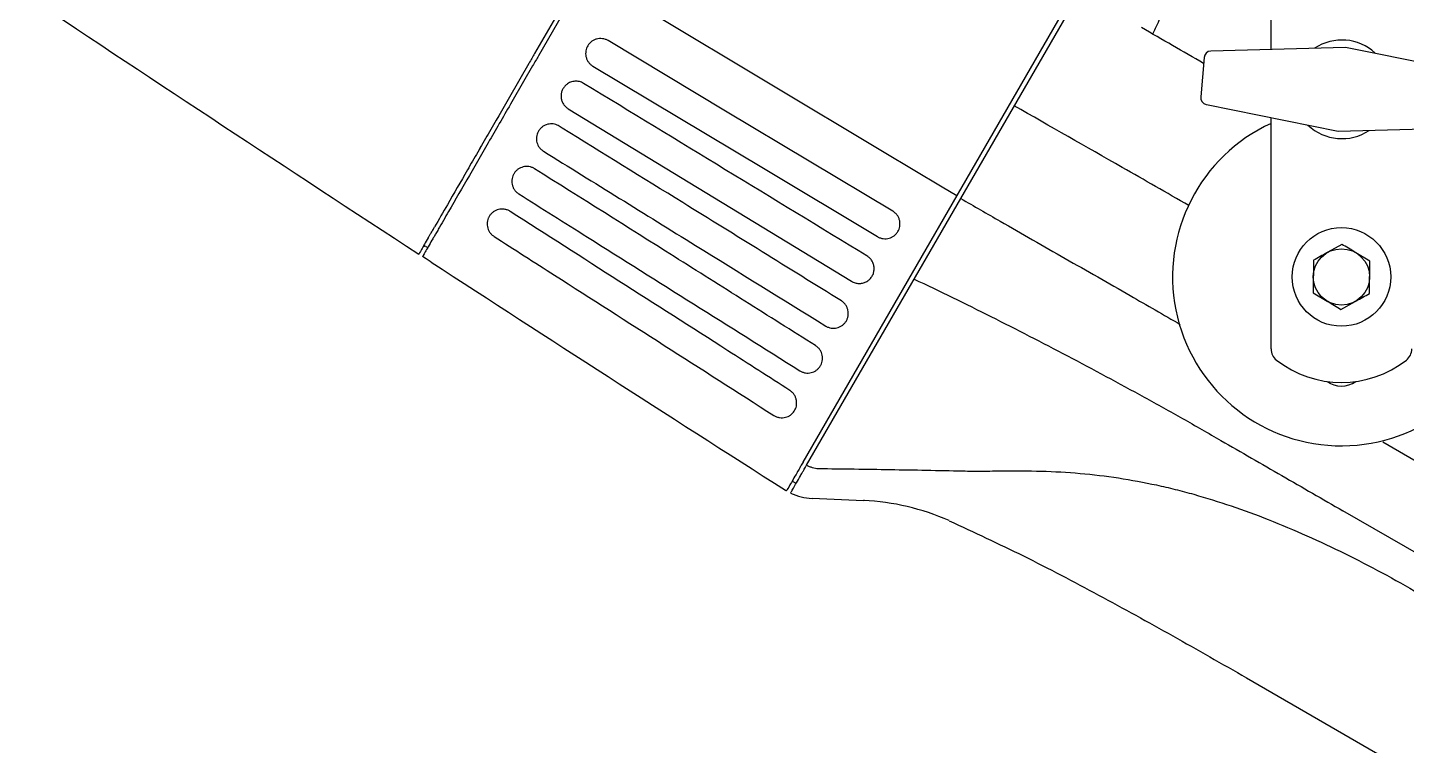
# Model space of a CAD drawing. Extents: x 5 to 346, y -5 to 215.
# Drawn here: x 250.38 to 262.63, y 167.07 to 173.44 of the extents above; entities that cross this region are included whole.
import ezdxf

# ---------------------------------------------------------------- set-up
doc = ezdxf.new("R2010")
doc.units = 0
doc.header["$LTSCALE"] = 0.5
doc.header["$MEASUREMENT"] = 0
doc.layers.add('OBJECT', color=7, linetype='CONTINUOUS')
doc.layers.add('RISER', color=7, linetype='CONTINUOUS')

# ---------------------------------------------------------------- blocks, each defined once
blk = doc.blocks.new('ColorSource spot VXT-70')
at = {"layer": 'RISER'}
for p, q in [((-0.799, -18.718), (-0.799, -4.55)), ((-4.957, -22.384), (-1.14, -15.772)), ((-4.926, -22.411), (-1.095, -15.789)), ((-6.921, -18.025), (-7.342, -18.755)), ((-6.887, -18.045), (-7.308, -18.775)), ((-0.137, -18.7), (-1.333, -18.733)), ((1.035, -18.937), (-0.137, -18.7)), ((-7.394, -18.843), (-7.566, -19.141)), ((-7.36, -18.863), (-7.532, -19.161)), ((-1.394, -18.79), (-1.424, -19.139)), ((-1.376, -19.206), (-1.375, -19.206)), ((-1.374, -19.207), (-0.202, -19.444)), ((-1.374, -19.207), (-1.374, -19.207)), ((-7.044, -19.244), (-4.526, -20.777)), ((-0.799, -21.378), (-0.799, -19.323)), ((-7.096, -19.416), (-7.125, -19.398)), ((-0.202, -19.444), (0.994, -19.411)), ((-7.825, -19.6), (-7.823, -19.596)), ((-0.169, -20.449), (-0.295, -20.519)), ((-8.309, -20.468), (-8.292, -20.478)), ((0.079, -20.597), (-0.045, -20.523)), ((-0.426, -20.878), (-0.302, -20.952)), ((-0.178, -21.026), (-0.052, -20.956)), ((0.193, -22.203), (3.6, -24.17)), ((-5.054, -22.551), (-5.019, -22.571)), ((-4.877, -22.704), (-4.42, -22.724)), ((3.246, -24.782), (-0.161, -22.815)), ((-1.017, -24.299), (2.39, -26.266))]:
    blk.add_line(p, q, dxfattribs=at)
at = {"layer": 'RISER', "flags": 128}
for points in [[(-3.592, -20.018), (-3.72, -19.941), (-4.235, -19.633), (-6.292, -18.402), (-6.81, -18.092)], [(-4.16, -20.154), (-4.903, -19.709), (-5.645, -19.265), (-6.689, -18.639)], [(-6.825, -18.866), (-6.067, -19.319), (-5.309, -19.773), (-4.295, -20.38)], [(-8.261, -20.606), (-8.304, -20.578), (-8.337, -20.557)]]:
    blk.add_lwpolyline(points, dxfattribs=at)
at = {"layer": 'RISER'}
for radius in [0.438, 0.25]:
    blk.add_circle((-0.174, -20.738), radius, dxfattribs=at)
for centre, radius, start, end in [((207.076, 310.418), 394.901, 236.33247, 236.93639), ((-0.17, -19.072), 0.438, 47.4683, 123.5677), ((-0.174, -20.738), 1.5, 114.6243, 61.2034), ((-0.17, -19.072), 0.438, 226.567, 303.5677), ((-8.319, -20.486), 0.02, 61, 150), ((207.076, 310.418), 394.901, 236.95528, 237.49848), ((-0.674, -21.378), 0.125, 180, 232.0201), ((0.326, -21.378), 0.125, 307.9799, 0), ((-0.174, -20.738), 0.937, 232.0201, 307.9799), ((-0.174, -21.488), 0.22, 234.3056, 305.6944), ((-5.108, -22.624), 0.01, 237.4985, 330), ((-4.855, -22.205), 0.5, 244.7476, 267.5), ((-4.511, -24.822), 2.1, 66.0805, 87.5)]:
    blk.add_arc(centre, radius, start, end, dxfattribs=at)
for centre, major_axis, ratio, start_param, end_param in [((-1.332, -18.795), (-0.0117, 0.0618), 0.988785, 6.131077, 7.583017), ((-1.333, -18.733), (0.00755, 0.00021), 0.069473, 1.562842, 1.768966), ((-1.362, -19.145), (0.0222, 0.0589), 0.988785, 1.841761, 3.2937), ((-1.374, -19.206), (0.0074, -0.0015), 0.069473, 4.51422, 4.720343)]:
    blk.add_ellipse(centre, major_axis=major_axis, ratio=ratio, start_param=start_param, end_param=end_param, dxfattribs=at)
for points, knots in [([(-1.851, -18.58), (-1.842, -18.564), (-1.834, -18.547), (-1.825, -18.53), (-1.802, -18.483), (-1.781, -18.435), (-1.754, -18.362), (-1.745, -18.338), (-1.731, -18.288), (-1.725, -18.263), (-1.715, -18.212), (-1.711, -18.186), (-1.709, -18.147), (-1.709, -18.134), (-1.709, -18.107), (-1.71, -18.094), (-1.713, -18.068), (-1.716, -18.054), (-1.723, -18.028), (-1.727, -18.015), (-1.736, -17.997), (-1.739, -17.991), (-1.746, -17.979), (-1.75, -17.973), (-1.759, -17.962), (-1.764, -17.957), (-1.774, -17.948), (-1.78, -17.944), (-1.791, -17.936), (-1.798, -17.933), (-1.81, -17.928), (-1.817, -17.926), (-1.836, -17.923), (-1.849, -17.922), (-1.874, -17.925), (-1.887, -17.928), (-1.91, -17.937), (-1.921, -17.942), (-1.954, -17.96), (-1.974, -17.975), (-2.011, -18.008), (-2.029, -18.026), (-2.062, -18.064), (-2.078, -18.083), (-2.108, -18.125), (-2.123, -18.146), (-2.165, -18.211), (-2.191, -18.256), (-2.215, -18.303), (-2.225, -18.32), (-2.233, -18.337), (-2.242, -18.355)], [-0.044728, -0.044728, -0.044728, -0.044728, 0, 0, 0, 0.125, 0.125, 0.1875, 0.1875, 0.25, 0.25, 0.3125, 0.3125, 0.34375, 0.34375, 0.375, 0.375, 0.40625, 0.40625, 0.4375, 0.4375, 0.453125, 0.453125, 0.46875, 0.46875, 0.484375, 0.484375, 0.5, 0.5, 0.515625, 0.515625, 0.53125, 0.53125, 0.5625, 0.5625, 0.59375, 0.59375, 0.625, 0.625, 0.6875, 0.6875, 0.75, 0.75, 0.8125, 0.8125, 0.875, 0.875, 1, 1, 1, 1.04565, 1.04565, 1.04565, 1.04565]), ([(-6.689, -18.639), (-6.697, -18.635), (-6.705, -18.631), (-6.722, -18.625), (-6.731, -18.623), (-6.749, -18.621), (-6.758, -18.62), (-6.775, -18.622), (-6.784, -18.623), (-6.801, -18.628), (-6.809, -18.631), (-6.824, -18.639), (-6.831, -18.643), (-6.844, -18.653), (-6.85, -18.659), (-6.861, -18.671), (-6.866, -18.678), (-6.874, -18.692), (-6.878, -18.699), (-6.883, -18.715), (-6.886, -18.723), (-6.888, -18.739), (-6.889, -18.747), (-6.889, -18.764), (-6.888, -18.773), (-6.884, -18.789), (-6.881, -18.798), (-6.874, -18.814), (-6.87, -18.822), (-6.859, -18.836), (-6.853, -18.843), (-6.84, -18.856), (-6.833, -18.861), (-6.825, -18.866)], [0, 0, 0, 0, 0.0625, 0.0625, 0.125, 0.125, 0.1875, 0.1875, 0.25, 0.25, 0.3125, 0.3125, 0.375, 0.375, 0.4375, 0.4375, 0.5, 0.5, 0.5625, 0.5625, 0.625, 0.625, 0.6875, 0.6875, 0.75, 0.75, 0.8125, 0.8125, 0.875, 0.875, 0.9375, 0.9375, 1, 1, 1, 1]), ([(-7.342, -18.755), (-7.35, -18.768), (-7.358, -18.782), (-7.375, -18.812), (-7.384, -18.827), (-7.394, -18.843)], [0, 0, 0, 0, 0.5, 0.5, 1, 1, 1, 1]), ([(-7.308, -18.775), (-7.316, -18.788), (-7.324, -18.803), (-7.342, -18.832), (-7.351, -18.848), (-7.36, -18.863)], [0, 0, 0, 0, 0.5, 0.5, 1, 1, 1, 1]), ([(-7.068, -19.038), (-7.075, -19.045), (-7.081, -19.052), (-7.092, -19.069), (-7.096, -19.078), (-7.103, -19.097), (-7.105, -19.106), (-7.107, -19.126), (-7.107, -19.136), (-7.105, -19.156), (-7.103, -19.166), (-7.096, -19.185), (-7.092, -19.194), (-7.081, -19.211), (-7.075, -19.218), (-7.06, -19.232), (-7.052, -19.238), (-7.044, -19.244)], [0, 0, 0, 0, 0.125, 0.125, 0.25, 0.25, 0.375, 0.375, 0.5, 0.5, 0.625, 0.625, 0.75, 0.75, 0.875, 0.875, 1, 1, 1, 1]), ([(-6.907, -19.019), (-6.919, -19.011), (-6.931, -19.006), (-6.957, -19), (-6.971, -18.999), (-6.997, -19.001), (-7.01, -19.003), (-7.028, -19.011), (-7.034, -19.013), (-7.046, -19.02), (-7.051, -19.024), (-7.057, -19.028)], [0, 0, 0, 0, 0.25, 0.25, 0.5, 0.5, 0.75, 0.75, 0.875, 0.875, 1, 1, 1, 1]), ([(-7.566, -19.141), (-7.63, -19.252), (-7.693, -19.361), (-7.771, -19.496), (-7.786, -19.523), (-7.817, -19.577), (-7.832, -19.603), (-7.879, -19.683), (-7.909, -19.736), (-7.999, -19.892), (-8.059, -19.995), (-8.155, -20.163), (-8.193, -20.228), (-8.231, -20.294)], [0.124512, 0.124512, 0.124512, 0.124512, 0.3639842, 0.3639842, 0.4238522, 0.4238522, 0.4837202, 0.4837202, 0.6034563, 0.6034563, 0.8429284, 0.8429284, 1, 1, 1, 1]), ([(-7.532, -19.161), (-7.599, -19.277), (-7.664, -19.391), (-7.762, -19.56), (-7.826, -19.672), (-7.953, -19.891), (-8.046, -20.052), (-8.137, -20.21), (-8.167, -20.263), (-8.198, -20.315)], [0.1237396, 0.1237396, 0.1237396, 0.1237396, 0.3737396, 0.3737396, 0.4987396, 0.6237396, 0.8737396, 0.8737396, 1, 1, 1, 1]), ([(-1.529, -20.104), (-1.726, -19.991), (-2.246, -19.694), (-2.762, -19.4), (-3.082, -19.218)], [0, 0, 0, 0, 0.3803097, 1, 1, 1, 1]), ([(-1.376, -19.206), (-1.376, -19.206), (-1.375, -19.206), (-1.374, -19.207), (-1.374, -19.207)], [0, 0, 0, 0, 0.25112, 1, 1, 1, 1]), ([(-7.141, -19.389), (-7.157, -19.383), (-7.173, -19.379), (-7.198, -19.378), (-7.206, -19.379), (-7.222, -19.381), (-7.23, -19.383), (-7.246, -19.389), (-7.253, -19.392), (-7.268, -19.4), (-7.274, -19.405), (-7.287, -19.416), (-7.292, -19.422), (-7.302, -19.435), (-7.307, -19.442), (-7.314, -19.456), (-7.318, -19.464), (-7.322, -19.479), (-7.324, -19.487), (-7.327, -19.512), (-7.326, -19.528), (-7.319, -19.552), (-7.316, -19.56), (-7.309, -19.575), (-7.305, -19.582), (-7.295, -19.595), (-7.289, -19.601), (-7.277, -19.612), (-7.27, -19.617), (-7.263, -19.622)], [0, 0, 0, 0, 0.125, 0.125, 0.1875, 0.1875, 0.25, 0.25, 0.3125, 0.3125, 0.375, 0.375, 0.4375, 0.4375, 0.5, 0.5, 0.5625, 0.5625, 0.625, 0.625, 0.75, 0.75, 0.8125, 0.8125, 0.875, 0.875, 0.9375, 0.9375, 1, 1, 1, 1]), ([(-4.617, -20.95), (-4.852, -20.805), (-5.087, -20.66), (-5.321, -20.514), (-5.556, -20.369), (-5.791, -20.224), (-6.026, -20.078), (-6.382, -19.858), (-6.739, -19.637), (-7.096, -19.416)], [0, 0, 0, 0, 0.02105019, 0.02105019, 0.02105019, 0.04210039, 0.04210039, 0.04210039, 0.07410209, 0.07410209, 0.07410209, 0.07410209]), ([(-7.263, -19.622), (-7.038, -19.761), (-6.813, -19.901), (-6.587, -20.04), (-6.362, -20.18), (-6.137, -20.319), (-5.912, -20.459), (-5.526, -20.697), (-5.141, -20.936), (-4.756, -21.174)], [0, 0, 0, 0, 0.02020564, 0.02020564, 0.02020564, 0.04041128, 0.04041128, 0.04041128, 0.07495551, 0.07495551, 0.07495551, 0.07495551]), ([(-7.343, -19.777), (-7.35, -19.772), (-7.358, -19.768), (-7.375, -19.762), (-7.384, -19.76), (-7.401, -19.757), (-7.41, -19.757), (-7.427, -19.757), (-7.436, -19.759), (-7.453, -19.763), (-7.461, -19.766), (-7.476, -19.773), (-7.484, -19.777), (-7.497, -19.787), (-7.503, -19.793), (-7.515, -19.805), (-7.52, -19.812), (-7.529, -19.826), (-7.533, -19.833), (-7.539, -19.849), (-7.541, -19.857), (-7.544, -19.873), (-7.545, -19.882), (-7.544, -19.899), (-7.544, -19.907), (-7.54, -19.924), (-7.537, -19.932), (-7.531, -19.948), (-7.526, -19.956), (-7.516, -19.971), (-7.511, -19.977), (-7.498, -19.99), (-7.491, -19.995), (-7.483, -20)], [0, 0, 0, 0, 0.0625, 0.0625, 0.125, 0.125, 0.1875, 0.1875, 0.25, 0.25, 0.3125, 0.3125, 0.375, 0.375, 0.4375, 0.4375, 0.5, 0.5, 0.5625, 0.5625, 0.625, 0.625, 0.6875, 0.6875, 0.75, 0.75, 0.8125, 0.8125, 0.875, 0.875, 0.9375, 0.9375, 1, 1, 1, 1]), ([(-4.846, -21.348), (-5.055, -21.216), (-5.265, -21.085), (-5.474, -20.953), (-5.683, -20.821), (-5.893, -20.689), (-6.102, -20.558), (-6.516, -20.297), (-6.929, -20.037), (-7.343, -19.777)], [0, 0, 0, 0, 0.0188587, 0.0188587, 0.0188587, 0.0377174, 0.0377174, 0.0377174, 0.07496385, 0.07496385, 0.07496385, 0.07496385]), ([(-7.483, -20), (-7.28, -20.128), (-7.076, -20.256), (-6.873, -20.384), (-6.559, -20.582), (-6.244, -20.78), (-5.93, -20.978), (-5.615, -21.175), (-5.301, -21.373), (-4.986, -21.571)], [0, 0, 0, 0, 0.0183078, 0.0183078, 0.0183078, 0.04663299, 0.04663299, 0.04663299, 0.07495818, 0.07495818, 0.07495818, 0.07495818]), ([(-3.555, -20.042), (-3.439, -20.109), (-3.131, -20.286), (-2.629, -20.573), (-2.095, -20.878), (-1.754, -21.074), (-1.606, -21.16)], [0.0006946, 0.0006946, 0.0006946, 0.0006946, 0.1814893, 0.4772838, 0.7732851, 1, 1, 1, 1]), ([(-7.56, -20.156), (-7.568, -20.151), (-7.576, -20.147), (-7.594, -20.14), (-7.603, -20.138), (-7.62, -20.135), (-7.629, -20.135), (-7.647, -20.136), (-7.656, -20.137), (-7.672, -20.142), (-7.68, -20.144), (-7.696, -20.152), (-7.703, -20.156), (-7.716, -20.166), (-7.722, -20.171), (-7.733, -20.183), (-7.738, -20.189), (-7.747, -20.203), (-7.751, -20.21), (-7.757, -20.225), (-7.759, -20.233), (-7.762, -20.249), (-7.763, -20.258), (-7.763, -20.274), (-7.763, -20.283), (-7.76, -20.3), (-7.757, -20.308), (-7.751, -20.324), (-7.747, -20.332), (-7.737, -20.347), (-7.731, -20.355), (-7.718, -20.368), (-7.71, -20.373), (-7.702, -20.378)], [0, 0, 0, 0, 0.0625, 0.0625, 0.125, 0.125, 0.1875, 0.1875, 0.25, 0.25, 0.3125, 0.3125, 0.375, 0.375, 0.4375, 0.4375, 0.5, 0.5, 0.5625, 0.5625, 0.625, 0.625, 0.6875, 0.6875, 0.75, 0.75, 0.8125, 0.8125, 0.875, 0.875, 0.9375, 0.9375, 1, 1, 1, 1]), ([(-5.075, -21.746), (-5.258, -21.628), (-5.442, -21.511), (-5.626, -21.393), (-5.948, -21.187), (-6.271, -20.981), (-6.593, -20.775), (-6.915, -20.569), (-7.238, -20.362), (-7.56, -20.156)], [0, 0, 0, 0, 0.01662439, 0.01662439, 0.01662439, 0.04579747, 0.04579747, 0.04579747, 0.07497055, 0.07497055, 0.07497055, 0.07497055]), ([(-4.295, -20.38), (-4.287, -20.385), (-4.279, -20.389), (-4.262, -20.395), (-4.253, -20.397), (-4.227, -20.4), (-4.209, -20.399), (-4.185, -20.392), (-4.177, -20.389), (-4.162, -20.382), (-4.155, -20.377), (-4.142, -20.368), (-4.136, -20.362), (-4.125, -20.35), (-4.12, -20.343), (-4.111, -20.329), (-4.107, -20.322), (-4.102, -20.307), (-4.099, -20.299), (-4.096, -20.282), (-4.096, -20.274), (-4.096, -20.257), (-4.097, -20.248), (-4.1, -20.231), (-4.103, -20.222), (-4.11, -20.206), (-4.115, -20.198), (-4.125, -20.183), (-4.131, -20.177), (-4.145, -20.164), (-4.152, -20.159), (-4.16, -20.154)], [0, 0, 0, 0, 0.0625, 0.0625, 0.125, 0.125, 0.25, 0.25, 0.3125, 0.3125, 0.375, 0.375, 0.4375, 0.4375, 0.5, 0.5, 0.5625, 0.5625, 0.625, 0.625, 0.6875, 0.6875, 0.75, 0.75, 0.8125, 0.8125, 0.875, 0.875, 0.9375, 0.9375, 1, 1, 1, 1]), ([(-8.287, -20.391), (-8.286, -20.389), (-8.284, -20.385), (-8.278, -20.374), (-8.273, -20.367), (-8.264, -20.351), (-8.258, -20.341), (-8.249, -20.324), (-8.245, -20.319), (-8.238, -20.307), (-8.235, -20.3), (-8.231, -20.294)], [0, 0, 0, 0, 0.25, 0.25, 0.5, 0.5, 0.75, 0.75, 0.875, 0.875, 1, 1, 1, 1]), ([(-8.198, -20.315), (-8.205, -20.328), (-8.212, -20.34), (-8.225, -20.362), (-8.231, -20.372), (-8.24, -20.389), (-8.244, -20.396), (-8.25, -20.406), (-8.253, -20.41), (-8.254, -20.412)], [0, 0, 0, 0, 0.25, 0.25, 0.5, 0.5, 0.75, 0.75, 1, 1, 1, 1]), ([(-8.287, -20.391), (-8.299, -20.412), (-8.311, -20.431), (-8.331, -20.466), (-8.34, -20.482), (-8.362, -20.52), (-8.37, -20.535), (-8.37, -20.535)], [0, 0, 0, 0, 0.25, 0.25, 0.5, 0.5, 1, 1, 1, 1]), ([(-8.254, -20.412), (-8.278, -20.454), (-8.299, -20.491), (-8.329, -20.542), (-8.337, -20.557), (-8.337, -20.557)], [0, 0, 0, 0, 0.5, 0.5, 1, 1, 1, 1]), ([(-7.702, -20.378), (-7.523, -20.493), (-7.344, -20.608), (-7.164, -20.723), (-6.84, -20.93), (-6.515, -21.138), (-6.19, -21.346), (-5.866, -21.553), (-5.541, -21.761), (-5.217, -21.968)], [0, 0, 0, 0, 0.01623497, 0.01623497, 0.01623497, 0.045601, 0.045601, 0.045601, 0.07496703, 0.07496703, 0.07496703, 0.07496703]), ([(-0.045, -20.523), (-0.048, -20.521), (-0.09, -20.496), (-0.131, -20.472), (-0.169, -20.449)], [0, 0, 0, 0, 0.070214, 1, 1, 1, 1]), ([(-4.326, -20.658), (-4.326, -20.647), (-4.328, -20.637), (-4.334, -20.616), (-4.338, -20.606), (-4.349, -20.588), (-4.356, -20.58), (-4.371, -20.564), (-4.379, -20.558), (-4.389, -20.552)], [0, 0, 0, 0, 0.25, 0.25, 0.5, 0.5, 0.75, 0.75, 1, 1, 1, 1]), ([(-0.295, -20.519), (-0.298, -20.521), (-0.341, -20.545), (-0.383, -20.568), (-0.421, -20.59)], [0, 0, 0, 0, 0.0702136, 1, 1, 1, 1]), ([(-4.526, -20.777), (-4.516, -20.783), (-4.506, -20.787), (-4.489, -20.792), (-4.484, -20.793), (-4.473, -20.795), (-4.467, -20.796), (-4.451, -20.796), (-4.439, -20.795), (-4.417, -20.79), (-4.407, -20.787), (-4.387, -20.776), (-4.378, -20.77), (-4.365, -20.759), (-4.361, -20.755), (-4.354, -20.746), (-4.351, -20.742), (-4.341, -20.728), (-4.336, -20.718), (-4.329, -20.697), (-4.327, -20.686), (-4.326, -20.675)], [0, 0, 0, 0, 0.125, 0.125, 0.1875, 0.1875, 0.25, 0.25, 0.375, 0.375, 0.5, 0.5, 0.625, 0.625, 0.6875, 0.6875, 0.75, 0.75, 0.875, 0.875, 1, 1, 1, 1]), ([(-0.421, -20.59), (-0.422, -20.627), (-0.423, -20.674), (-0.423, -20.723), (-0.424, -20.734)], [0, 0, 0, 0, 0.7790657, 1, 1, 1, 1]), ([(0.076, -20.741), (0.077, -20.731), (0.077, -20.682), (0.078, -20.634), (0.079, -20.597)], [0, 0, 0, 0, 0.220934, 1, 1, 1, 1]), ([(-3.97, -20.757), (-3.743, -20.865), (-3.515, -20.976), (-3.061, -21.204), (-2.834, -21.32), (-2.38, -21.559), (-2.153, -21.682), (-1.812, -21.869), (-1.698, -21.933), (-1.528, -22.028), (-1.471, -22.06), (-1.357, -22.126), (-1.301, -22.159), (-1.245, -22.191)], [0, 0, 0, 0, 0.25, 0.25, 0.5, 0.5, 0.75, 0.75, 0.875, 0.875, 0.9375, 0.9375, 1, 1, 1, 1]), ([(-0.424, -20.734), (-0.424, -20.773), (-0.425, -20.822), (-0.425, -20.869), (-0.426, -20.878)], [0, 0, 0, 0, 0.8029186, 1, 1, 1, 1]), ([(0.074, -20.886), (0.074, -20.876), (0.075, -20.829), (0.076, -20.781), (0.076, -20.741)], [0, 0, 0, 0, 0.1970814, 1, 1, 1, 1]), ([(-0.052, -20.956), (-0.049, -20.954), (-0.006, -20.931), (0.036, -20.907), (0.074, -20.886)], [0, 0, 0, 0, 0.070214, 1, 1, 1, 1]), ([(-4.756, -21.174), (-4.748, -21.179), (-4.741, -21.182), (-4.724, -21.189), (-4.716, -21.191), (-4.699, -21.193), (-4.69, -21.194), (-4.673, -21.193), (-4.664, -21.192), (-4.64, -21.186), (-4.624, -21.179), (-4.603, -21.164), (-4.597, -21.159), (-4.585, -21.146), (-4.58, -21.14), (-4.571, -21.125), (-4.567, -21.117), (-4.561, -21.102), (-4.558, -21.093), (-4.555, -21.076), (-4.555, -21.068), (-4.555, -21.05), (-4.556, -21.042), (-4.56, -21.025), (-4.563, -21.016), (-4.57, -21.001), (-4.574, -20.993), (-4.584, -20.979), (-4.59, -20.972), (-4.603, -20.96), (-4.61, -20.955), (-4.617, -20.95)], [0, 0, 0, 0, 0.0625, 0.0625, 0.125, 0.125, 0.1875, 0.1875, 0.25, 0.25, 0.375, 0.375, 0.4375, 0.4375, 0.5, 0.5, 0.5625, 0.5625, 0.625, 0.625, 0.6875, 0.6875, 0.75, 0.75, 0.8125, 0.8125, 0.875, 0.875, 0.9375, 0.9375, 1, 1, 1, 1]), ([(-0.302, -20.952), (-0.299, -20.954), (-0.257, -20.979), (-0.216, -21.004), (-0.178, -21.026)], [0, 0, 0, 0, 0.070214, 1, 1, 1, 1]), ([(-4.986, -21.571), (-4.979, -21.576), (-4.971, -21.58), (-4.954, -21.586), (-4.945, -21.589), (-4.928, -21.591), (-4.919, -21.592), (-4.902, -21.591), (-4.893, -21.59), (-4.877, -21.586), (-4.869, -21.583), (-4.853, -21.576), (-4.846, -21.572), (-4.833, -21.562), (-4.826, -21.557), (-4.815, -21.545), (-4.81, -21.538), (-4.801, -21.524), (-4.797, -21.517), (-4.791, -21.501), (-4.788, -21.493), (-4.785, -21.477), (-4.784, -21.468), (-4.784, -21.451), (-4.785, -21.443), (-4.789, -21.425), (-4.791, -21.417), (-4.798, -21.401), (-4.802, -21.393), (-4.812, -21.378), (-4.818, -21.371), (-4.831, -21.359), (-4.838, -21.353), (-4.846, -21.348)], [0, 0, 0, 0, 0.0625, 0.0625, 0.125, 0.125, 0.1875, 0.1875, 0.25, 0.25, 0.3125, 0.3125, 0.375, 0.375, 0.4375, 0.4375, 0.5, 0.5, 0.5625, 0.5625, 0.625, 0.625, 0.6875, 0.6875, 0.75, 0.75, 0.8125, 0.8125, 0.875, 0.875, 0.9375, 0.9375, 1, 1, 1, 1]), ([(-5.217, -21.968), (-5.209, -21.973), (-5.201, -21.978), (-5.183, -21.984), (-5.174, -21.986), (-5.157, -21.989), (-5.148, -21.989), (-5.13, -21.989), (-5.122, -21.987), (-5.105, -21.983), (-5.097, -21.98), (-5.082, -21.973), (-5.075, -21.969), (-5.055, -21.955), (-5.044, -21.943), (-5.026, -21.916), (-5.02, -21.901), (-5.015, -21.877), (-5.014, -21.868), (-5.014, -21.851), (-5.014, -21.843), (-5.017, -21.826), (-5.02, -21.817), (-5.026, -21.801), (-5.03, -21.793), (-5.04, -21.777), (-5.046, -21.77), (-5.059, -21.757), (-5.067, -21.751), (-5.075, -21.746)], [0, 0, 0, 0, 0.0625, 0.0625, 0.125, 0.125, 0.1875, 0.1875, 0.25, 0.25, 0.3125, 0.3125, 0.375, 0.375, 0.5, 0.5, 0.625, 0.625, 0.6875, 0.6875, 0.75, 0.75, 0.8125, 0.8125, 0.875, 0.875, 0.9375, 0.9375, 1, 1, 1, 1]), ([(-1.245, -22.191), (-1.063, -22.294), (-0.883, -22.399), (-0.522, -22.607), (-0.341, -22.711), (-0.161, -22.815)], [0, 0, 0, 0, 0.5, 0.5, 1, 1, 1, 1]), ([(-4.957, -22.384), (-4.965, -22.396), (-4.971, -22.407), (-4.983, -22.428), (-4.988, -22.437), (-4.997, -22.453), (-5.001, -22.459), (-5.005, -22.467), (-5.007, -22.469), (-5.009, -22.472), (-5.009, -22.474), (-5.01, -22.475)], [0, 0, 0, 0, 0.25, 0.25, 0.5, 0.5, 0.75, 0.75, 0.875, 0.875, 1, 1, 1, 1]), ([(-4.98, -22.504), (-4.979, -22.503), (-4.979, -22.502), (-4.978, -22.501), (-4.978, -22.5), (-4.976, -22.498), (-4.975, -22.495), (-4.97, -22.488), (-4.967, -22.481), (-4.957, -22.465), (-4.952, -22.456), (-4.943, -22.44), (-4.94, -22.435), (-4.935, -22.426), (-4.933, -22.423), (-4.93, -22.417), (-4.928, -22.414), (-4.926, -22.411)], [0, 0, 0, 0, 0.0625, 0.0625, 0.125, 0.125, 0.25, 0.25, 0.5, 0.5, 0.75, 0.75, 0.875, 0.875, 0.9375, 0.9375, 1, 1, 1, 1]), ([(-4.926, -22.411), (-4.918, -22.415), (-4.91, -22.418), (-4.893, -22.425), (-4.884, -22.427), (-4.857, -22.435), (-4.839, -22.438), (-4.82, -22.44)], [0, 0, 0, 0, 0.25, 0.25, 0.5, 0.5, 1, 1, 1, 1]), ([(-5.01, -22.475), (-5.023, -22.497), (-5.035, -22.518), (-5.057, -22.556), (-5.066, -22.572), (-5.09, -22.613), (-5.099, -22.629), (-5.099, -22.629)], [0, 0, 0, 0, 0.25, 0.25, 0.5, 0.5, 1, 1, 1, 1]), ([(-5.068, -22.657), (-5.068, -22.657), (-5.066, -22.653), (-5.057, -22.638), (-5.051, -22.628), (-5.028, -22.587), (-5.006, -22.548), (-4.98, -22.504)], [0, 0, 0, 0, 0.25, 0.25, 0.5, 0.5, 1, 1, 1, 1]), ([(-4.82, -22.44), (-4.609, -22.442), (-4.396, -22.445), (-3.968, -22.452), (-3.754, -22.456), (-3.539, -22.461)], [0, 0, 0, 0, 0.5, 0.5, 1, 1, 1, 1]), ([(-3.539, -22.461), (-3.48, -22.462), (-3.421, -22.463), (-3.304, -22.462), (-3.246, -22.461), (-3.071, -22.459), (-2.956, -22.46), (-2.61, -22.469), (-2.381, -22.489), (-2.041, -22.541), (-1.928, -22.562), (-1.761, -22.598), (-1.706, -22.611), (-1.596, -22.639), (-1.542, -22.653), (-1.262, -22.732), (-1.041, -22.807), (-0.824, -22.892)], [0, 0, 0, 0, 0.0625, 0.0625, 0.125, 0.125, 0.25, 0.25, 0.5, 0.5, 0.625, 0.625, 0.6875, 0.6875, 0.75, 0.75, 1, 1, 1, 1]), ([(-3.66, -22.903), (-3.439, -23.006), (-2.991, -23.213), (-2.331, -23.562), (-1.671, -23.924), (-1.235, -24.174), (-1.017, -24.299)], [0, 0, 0, 0, 0.244379, 0.495795, 0.747748, 1, 1, 1, 1]), ([(-0.825, -22.892), (-0.593, -22.984), (-0.367, -23.086), (-0.032, -23.25), (0.078, -23.307), (0.297, -23.425), (0.406, -23.486), (0.513, -23.548)], [0, 0, 0, 0, 0.5, 0.5, 0.75, 0.75, 1, 1, 1, 1])]:
    blk.add_open_spline(points, degree=3, knots=knots, dxfattribs=at)
for points in [[(-1.398, -18.842), (-1.582, -18.736), (-1.766, -18.63), (-1.949, -18.524)], [(-7.057, -19.028), (-7.061, -19.031), (-7.064, -19.034), (-7.068, -19.038)], [(-4.389, -20.552), (-5.228, -20.041), (-6.067, -19.53), (-6.907, -19.019)], [(-7.125, -19.398), (-7.13, -19.395), (-7.136, -19.392), (-7.141, -19.389)], [(-4.326, -20.675), (-4.325, -20.669), (-4.325, -20.663), (-4.326, -20.658)], [(-4.411, -22.723), (-4.417, -22.724), (-4.42, -22.724), (-4.42, -22.724)]]:
    blk.add_open_spline(points, degree=3, dxfattribs=at)

msp = doc.modelspace()

# ---------------------------------------------------------------- block references
at = {"layer": 'OBJECT'}
msp.add_blockref('ColorSource spot VXT-70', (262.23, 191.966), dxfattribs=at)

doc.saveas('drawing.dxf')
